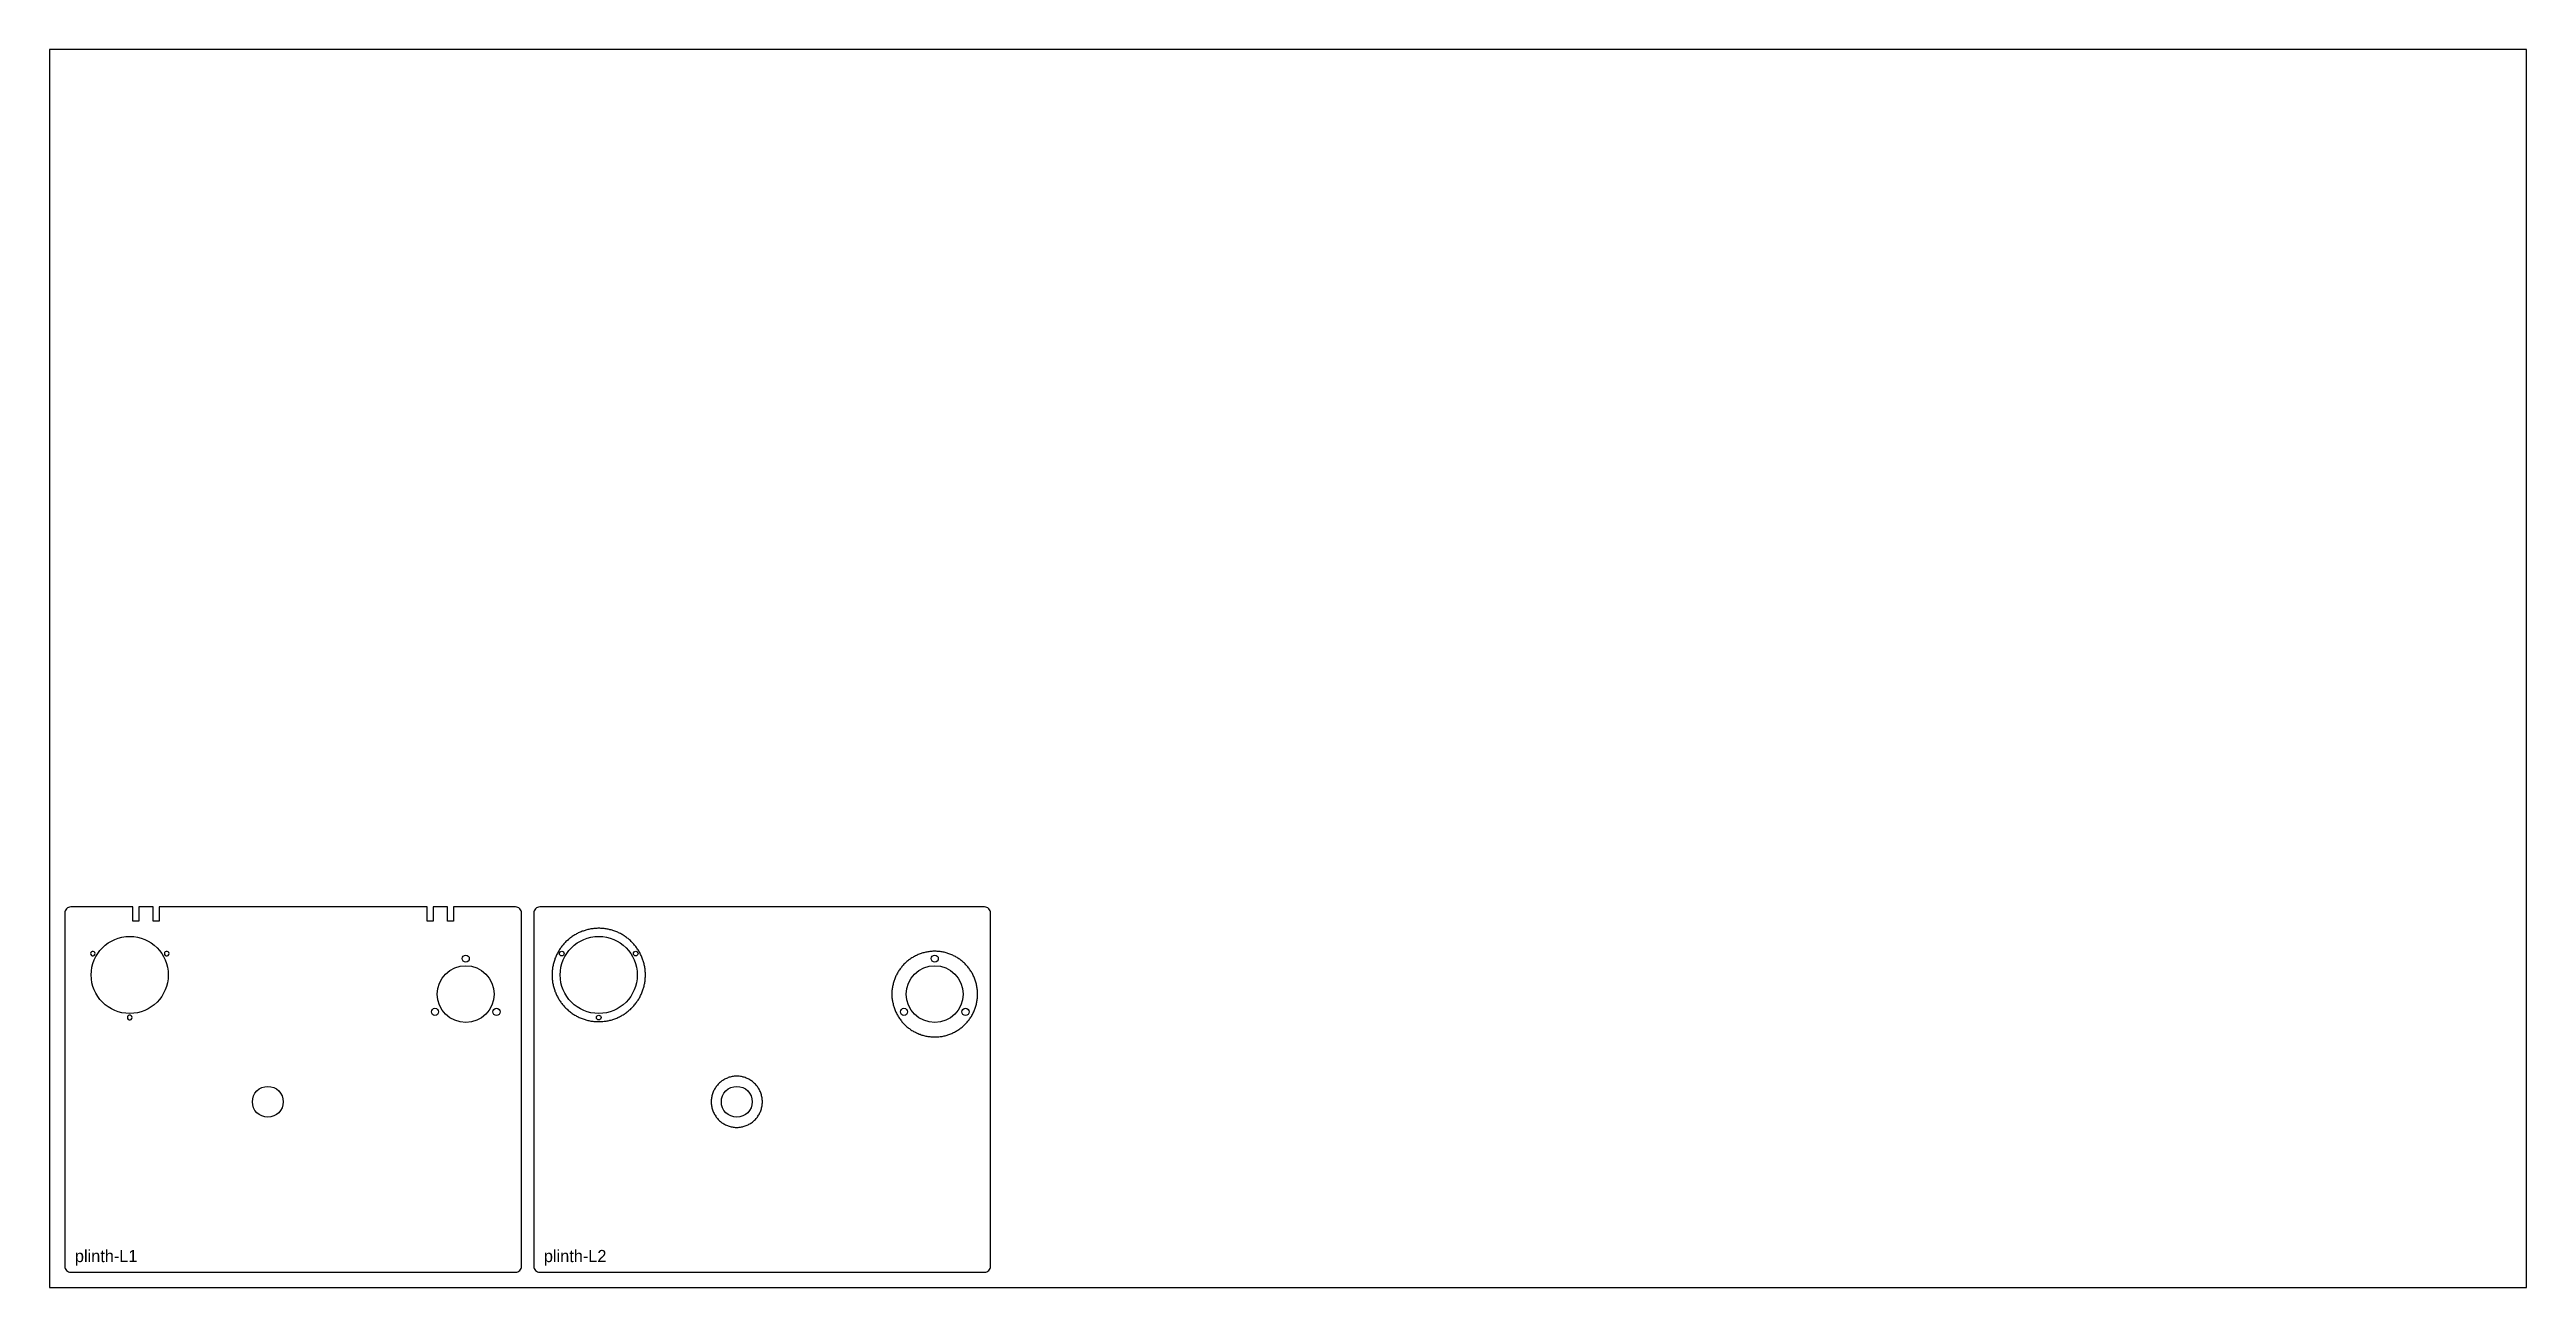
# Model space of a CAD drawing. Header units: millimetres. Extents: x 0 to 2440, y 0 to 1220.
import ezdxf

# ---------------------------------------------------------------- set-up
doc = ezdxf.new("R2010")
doc.units = ezdxf.units.MM
for name, color, linetype in [('CUT_INSIDE', 5, 'Continuous'), ('CUT_OUTSIDE', 1, 'Continuous'), ('POCKET_1.3MM', 3, 'Continuous'), ('POCKET_12MM', 3, 'Continuous'), ('POCKET_5MM', 3, 'Continuous'), ('POCKET_6MM', 3, 'Continuous')]:
    doc.layers.add(name, color=color, linetype=linetype)

msp = doc.modelspace()

# ---------------------------------------------------------------- linework, layer by layer
at = {"layer": 'CUT_INSIDE'}
for centre, radius in [((79, 308), 38), ((541, 308), 38), ((410, 324.1), 3.5), ((504.6, 329), 2.3), ((577.4, 329), 2.3), ((872, 324.1), 3.5), ((410, 289.1), 28), ((872, 289.1), 28), ((379.7, 271.6), 3.5), ((440.3, 271.6), 3.5), ((841.7, 271.6), 3.5), ((902.3, 271.6), 3.5), ((541, 266), 2.3), ((215, 183), 15.2), ((677, 183), 15.2)]:
    msp.add_circle(centre, radius, dxfattribs=at)
at = {"layer": 'CUT_OUTSIDE'}
for points in [[(464, 17.7), (464.5, 18.7), (464.9, 19.8), (465, 21), (465, 369), (464.9, 370.2), (464.5, 371.3), (464, 372.3), (463.2, 373.2), (462.3, 374), (461.3, 374.5), (460.2, 374.9), (459, 375), (398, 375), (398, 361), (392, 361), (392, 375), (378, 375), (378, 361), (372, 361), (372, 375), (108, 375), (108, 361), (102, 361), (102, 375), (88, 375), (88, 361), (82, 361), (82, 375), (21, 375), (19.8, 374.9), (18.7, 374.5), (17.7, 374), (16.8, 373.2), (16, 372.3), (15.5, 371.3), (15.1, 370.2), (15, 369), (15, 21), (15.1, 19.8), (15.5, 18.7), (16, 17.7), (16.8, 16.8), (17.7, 16), (18.7, 15.5), (19.8, 15.1), (21, 15), (459, 15), (460.2, 15.1), (461.3, 15.5), (462.3, 16), (463.2, 16.8), (464, 17.7)], [(927, 369), (926.9, 370.2), (926.5, 371.3), (926, 372.3), (925.2, 373.2), (924.3, 374), (923.3, 374.5), (922.2, 374.9), (921, 375), (483, 375), (481.8, 374.9), (480.7, 374.5), (479.7, 374), (478.8, 373.2), (478, 372.3), (477.5, 371.3), (477.1, 370.2), (477, 369), (477, 21), (477.1, 19.8), (477.5, 18.7), (478, 17.7), (478.8, 16.8), (479.7, 16), (480.7, 15.5), (481.8, 15.1), (483, 15), (921, 15), (922.2, 15.1), (923.3, 15.5), (924.3, 16), (925.2, 16.8), (926, 17.7), (926.5, 18.7), (926.9, 19.8), (927, 21), (927, 369)]]:
    msp.add_lwpolyline(points, close=True, dxfattribs=at)
at = {"layer": 'POCKET_1.3MM'}
for points in [[(44.9, 329), (44.7, 330), (44.1, 330.8), (43.1, 331.2), (42.1, 331.2), (41.2, 330.8), (40.6, 330), (40.3, 329), (40.6, 328), (41.2, 327.2), (42.1, 326.7), (43.1, 326.7), (44.1, 327.2), (44.7, 328), (44.9, 329)], [(117.7, 329), (117.4, 330), (116.8, 330.8), (115.9, 331.2), (114.9, 331.2), (113.9, 330.8), (113.3, 330), (113.1, 329), (113.3, 328), (113.9, 327.2), (114.9, 326.7), (115.9, 326.7), (116.8, 327.2), (117.4, 328), (117.7, 329)], [(81.3, 266), (81.1, 267), (80.4, 267.8), (79.5, 268.2), (78.5, 268.2), (77.6, 267.8), (76.9, 267), (76.7, 266), (76.9, 265), (77.6, 264.2), (78.5, 263.7), (79.5, 263.7), (80.4, 264.2), (81.1, 265), (81.3, 266)]]:
    msp.add_lwpolyline(points, close=True, dxfattribs=at)
at = {"layer": 'POCKET_12MM'}
msp.add_lwpolyline([(914.2, 289.1), (914.2, 290.1), (914.2, 291.1), (914.1, 292.1), (914, 293.1), (913.9, 294.1), (913.8, 295.1), (913.6, 296.1), (913.4, 297.1), (913.2, 298), (913, 299), (912.8, 300), (912.5, 301), (912.2, 301.9), (911.9, 302.9), (911.6, 303.8), (911.2, 304.7), (910.8, 305.7), (910.4, 306.6), (910, 307.5), (909.5, 308.4), (909.1, 309.3), (908.6, 310.1), (908.1, 311), (907.5, 311.8), (907, 312.7), (906.4, 313.5), (905.8, 314.3), (905.2, 315.1), (904.6, 315.9), (904, 316.7), (903.3, 317.4), (902.6, 318.1), (901.9, 318.9), (901.2, 319.6), (900.5, 320.2), (899.7, 320.9), (899, 321.6), (898.2, 322.2), (897.4, 322.8), (896.6, 323.4), (895.8, 324), (894.9, 324.5), (894.1, 325.1), (893.2, 325.6), (892.4, 326.1), (891.5, 326.5), (890.6, 327), (889.7, 327.4), (888.8, 327.8), (887.9, 328.2), (886.9, 328.6), (886, 328.9), (885, 329.2), (884.1, 329.5), (883.1, 329.8), (882.2, 330.1), (881.2, 330.3), (880.2, 330.5), (879.2, 330.7), (878.2, 330.8), (877.2, 331), (876.2, 331.1), (875.2, 331.2), (874.3, 331.2), (873.3, 331.3), (872.3, 331.3), (871.2, 331.3), (870.2, 331.3), (869.3, 331.2), (868.3, 331.1), (867.3, 331), (866.3, 330.9), (865.3, 330.8), (864.3, 330.6), (863.3, 330.4), (862.3, 330.2), (861.4, 329.9), (860.4, 329.7), (859.4, 329.4), (858.5, 329.1), (857.5, 328.8), (856.6, 328.4), (855.7, 328), (854.8, 327.6), (853.9, 327.2), (853, 326.8), (852.1, 326.3), (851.2, 325.8), (850.3, 325.3), (849.5, 324.8), (848.6, 324.2), (847.8, 323.7), (847, 323.1), (846.2, 322.5), (845.4, 321.9), (844.6, 321.2), (843.9, 320.6), (843.1, 319.9), (842.4, 319.2), (841.7, 318.5), (841, 317.8), (840.4, 317), (839.7, 316.3), (839.1, 315.5), (838.5, 314.7), (837.9, 313.9), (837.3, 313.1), (836.7, 312.3), (836.2, 311.4), (835.7, 310.6), (835.2, 309.7), (834.7, 308.8), (834.2, 307.9), (833.8, 307), (833.4, 306.1), (833, 305.2), (832.6, 304.3), (832.3, 303.3), (831.9, 302.4), (831.6, 301.4), (831.4, 300.5), (831.1, 299.5), (830.9, 298.5), (830.7, 297.6), (830.5, 296.6), (830.3, 295.6), (830.2, 294.6), (830, 293.6), (829.9, 292.6), (829.9, 291.6), (829.8, 290.6), (829.8, 289.6), (829.8, 288.6), (829.8, 287.6), (829.9, 286.6), (829.9, 285.6), (830, 284.6), (830.2, 283.6), (830.3, 282.6), (830.5, 281.6), (830.7, 280.7), (830.9, 279.7), (831.1, 278.7), (831.4, 277.7), (831.6, 276.8), (831.9, 275.8), (832.3, 274.9), (832.6, 273.9), (833, 273), (833.4, 272.1), (833.8, 271.2), (834.2, 270.3), (834.7, 269.4), (835.2, 268.5), (835.7, 267.6), (836.2, 266.8), (836.7, 266), (837.3, 265.1), (837.9, 264.3), (838.5, 263.5), (839.1, 262.7), (839.7, 261.9), (840.4, 261.2), (841, 260.4), (841.7, 259.7), (842.4, 259), (843.1, 258.3), (843.9, 257.6), (844.6, 257), (845.4, 256.3), (846.2, 255.7), (847, 255.1), (847.8, 254.5), (848.6, 254), (849.5, 253.4), (850.3, 252.9), (851.2, 252.4), (852.1, 251.9), (853, 251.5), (853.9, 251), (854.8, 250.6), (855.7, 250.2), (856.6, 249.8), (857.5, 249.5), (858.5, 249.1), (859.4, 248.8), (860.4, 248.5), (861.4, 248.3), (862.3, 248), (863.3, 247.8), (864.3, 247.6), (865.3, 247.4), (866.3, 247.3), (867.3, 247.2), (868.3, 247.1), (869.3, 247), (870.2, 246.9), (871.2, 246.9), (872.3, 246.9), (873.3, 246.9), (874.3, 247), (875.2, 247), (876.2, 247.1), (877.2, 247.2), (878.2, 247.4), (879.2, 247.5), (880.2, 247.7), (881.2, 247.9), (882.2, 248.1), (883.1, 248.4), (884.1, 248.7), (885, 249), (886, 249.3), (886.9, 249.6), (887.9, 250), (888.8, 250.4), (889.7, 250.8), (890.6, 251.2), (891.5, 251.7), (892.4, 252.2), (893.2, 252.6), (894.1, 253.2), (894.9, 253.7), (895.8, 254.2), (896.6, 254.8), (897.4, 255.4), (898.2, 256), (899, 256.7), (899.7, 257.3), (900.5, 258), (901.2, 258.7), (901.9, 259.4), (902.6, 260.1), (903.3, 260.8), (904, 261.6), (904.6, 262.3), (905.2, 263.1), (905.8, 263.9), (906.4, 264.7), (907, 265.5), (907.5, 266.4), (908.1, 267.2), (908.6, 268.1), (909.1, 269), (909.5, 269.8), (910, 270.7), (910.4, 271.6), (910.8, 272.6), (911.2, 273.5), (911.6, 274.4), (911.9, 275.4), (912.2, 276.3), (912.5, 277.3), (912.8, 278.2), (913, 279.2), (913.2, 280.2), (913.4, 281.2), (913.6, 282.1), (913.8, 283.1), (913.9, 284.1), (914, 285.1), (914.1, 286.1), (914.2, 287.1), (914.2, 288.1), (914.2, 289.1)], close=True, dxfattribs=at)
at = {"layer": 'POCKET_5MM'}
msp.add_lwpolyline([(702.2, 183), (702.2, 184), (702.1, 185), (702, 186), (701.9, 187), (701.7, 188), (701.5, 189), (701.2, 189.9), (700.9, 190.9), (700.6, 191.8), (700.2, 192.8), (699.8, 193.7), (699.4, 194.6), (698.9, 195.5), (698.4, 196.3), (697.8, 197.2), (697.3, 198), (696.7, 198.8), (696, 199.5), (695.3, 200.3), (694.6, 201), (693.9, 201.7), (693.2, 202.3), (692.4, 203), (691.6, 203.6), (690.7, 204.1), (689.9, 204.7), (689, 205.2), (688.1, 205.6), (687.2, 206), (686.3, 206.4), (685.4, 206.8), (684.4, 207.1), (683.4, 207.4), (682.5, 207.6), (681.5, 207.8), (680.5, 208), (679.5, 208.1), (678.5, 208.2), (677.5, 208.2), (676.5, 208.2), (675.5, 208.2), (674.5, 208.1), (673.5, 208), (672.5, 207.8), (671.5, 207.6), (670.6, 207.4), (669.6, 207.1), (668.6, 206.8), (667.7, 206.4), (666.8, 206), (665.9, 205.6), (665, 205.2), (664.1, 204.7), (663.3, 204.1), (662.4, 203.6), (661.6, 203), (660.8, 202.3), (660.1, 201.7), (659.4, 201), (658.7, 200.3), (658, 199.5), (657.3, 198.8), (656.7, 198), (656.2, 197.2), (655.6, 196.3), (655.1, 195.5), (654.6, 194.6), (654.2, 193.7), (653.8, 192.8), (653.4, 191.8), (653.1, 190.9), (652.8, 189.9), (652.5, 189), (652.3, 188), (652.1, 187), (652, 186), (651.9, 185), (651.8, 184), (651.8, 183), (651.8, 182), (651.9, 181), (652, 180), (652.1, 179), (652.3, 178), (652.5, 177), (652.8, 176.1), (653.1, 175.1), (653.4, 174.2), (653.8, 173.2), (654.2, 172.3), (654.6, 171.4), (655.1, 170.5), (655.6, 169.7), (656.2, 168.8), (656.7, 168), (657.3, 167.2), (658, 166.5), (658.7, 165.7), (659.4, 165), (660.1, 164.3), (660.8, 163.7), (661.6, 163), (662.4, 162.4), (663.3, 161.9), (664.1, 161.3), (665, 160.8), (665.9, 160.4), (666.8, 160), (667.7, 159.6), (668.6, 159.2), (669.6, 158.9), (670.6, 158.6), (671.5, 158.4), (672.5, 158.2), (673.5, 158), (674.5, 157.9), (675.5, 157.8), (676.5, 157.8), (677.5, 157.8), (678.5, 157.8), (679.5, 157.9), (680.5, 158), (681.5, 158.2), (682.5, 158.4), (683.4, 158.6), (684.4, 158.9), (685.4, 159.2), (686.3, 159.6), (687.2, 160), (688.1, 160.4), (689, 160.8), (689.9, 161.3), (690.7, 161.9), (691.6, 162.4), (692.4, 163), (693.2, 163.7), (693.9, 164.3), (694.6, 165), (695.3, 165.7), (696, 166.5), (696.7, 167.2), (697.3, 168), (697.8, 168.8), (698.4, 169.7), (698.9, 170.5), (699.4, 171.4), (699.8, 172.3), (700.2, 173.2), (700.6, 174.2), (700.9, 175.1), (701.2, 176.1), (701.5, 177), (701.7, 178), (701.9, 179), (702, 180), (702.1, 181), (702.2, 182), (702.2, 183)], close=True, dxfattribs=at)
at = {"layer": 'POCKET_6MM'}
msp.add_lwpolyline([(587, 308), (587, 309), (587, 310), (586.9, 311), (586.8, 312), (586.7, 313), (586.6, 314), (586.5, 314.9), (586.3, 315.9), (586.1, 316.9), (585.9, 317.9), (585.7, 318.9), (585.4, 319.8), (585.2, 320.8), (584.9, 321.8), (584.6, 322.7), (584.2, 323.7), (583.9, 324.6), (583.5, 325.5), (583.1, 326.4), (582.7, 327.3), (582.3, 328.3), (581.8, 329.1), (581.4, 330), (580.9, 330.9), (580.4, 331.8), (579.8, 332.6), (579.3, 333.5), (578.7, 334.3), (578.2, 335.1), (577.6, 335.9), (576.9, 336.7), (576.3, 337.5), (575.7, 338.2), (575, 339), (574.3, 339.7), (573.6, 340.4), (572.9, 341.1), (572.2, 341.8), (571.4, 342.5), (570.7, 343.1), (569.9, 343.8), (569.1, 344.4), (568.3, 345), (567.5, 345.6), (566.7, 346.1), (565.9, 346.7), (565, 347.2), (564.1, 347.7), (563.3, 348.2), (562.4, 348.7), (561.5, 349.1), (560.6, 349.6), (559.7, 350), (558.8, 350.4), (557.9, 350.8), (556.9, 351.1), (556, 351.5), (555, 351.8), (554.1, 352.1), (553.1, 352.4), (552.1, 352.6), (551.2, 352.8), (550.2, 353), (549.2, 353.2), (548.2, 353.4), (547.2, 353.5), (546.2, 353.7), (545.2, 353.8), (544.2, 353.9), (543.2, 353.9), (542.2, 354), (541.3, 354), (540.2, 354), (539.3, 353.9), (538.3, 353.9), (537.3, 353.8), (536.3, 353.7), (535.3, 353.6), (534.3, 353.5), (533.3, 353.3), (532.3, 353.1), (531.3, 352.9), (530.3, 352.7), (529.4, 352.5), (528.4, 352.2), (527.5, 351.9), (526.5, 351.6), (525.6, 351.3), (524.6, 351), (523.7, 350.6), (522.8, 350.2), (521.8, 349.8), (520.9, 349.4), (520, 348.9), (519.2, 348.5), (518.3, 348), (517.4, 347.5), (516.6, 347), (515.7, 346.4), (514.9, 345.9), (514.1, 345.3), (513.3, 344.7), (512.5, 344.1), (511.7, 343.4), (510.9, 342.8), (510.2, 342.1), (509.5, 341.5), (508.7, 340.8), (508, 340.1), (507.3, 339.3), (506.7, 338.6), (506, 337.8), (505.4, 337.1), (504.7, 336.3), (504.1, 335.5), (503.6, 334.7), (503, 333.9), (502.4, 333), (501.9, 332.2), (501.4, 331.3), (500.9, 330.5), (500.4, 329.6), (499.9, 328.7), (499.5, 327.8), (499.1, 326.9), (498.7, 326), (498.3, 325.1), (497.9, 324.1), (497.6, 323.2), (497.3, 322.2), (497, 321.3), (496.7, 320.3), (496.4, 319.4), (496.2, 318.4), (496, 317.4), (495.8, 316.4), (495.6, 315.4), (495.5, 314.5), (495.3, 313.5), (495.2, 312.5), (495.1, 311.5), (495.1, 310.5), (495, 309.5), (495, 308.5), (495, 307.5), (495, 306.5), (495.1, 305.5), (495.1, 304.5), (495.2, 303.5), (495.3, 302.5), (495.5, 301.5), (495.6, 300.5), (495.8, 299.5), (496, 298.5), (496.2, 297.6), (496.4, 296.6), (496.7, 295.6), (497, 294.7), (497.3, 293.7), (497.6, 292.8), (497.9, 291.8), (498.3, 290.9), (498.7, 290), (499.1, 289), (499.5, 288.1), (499.9, 287.2), (500.4, 286.4), (500.9, 285.5), (501.4, 284.6), (501.9, 283.8), (502.4, 282.9), (503, 282.1), (503.6, 281.3), (504.1, 280.5), (504.7, 279.7), (505.4, 278.9), (506, 278.1), (506.7, 277.4), (507.3, 276.6), (508, 275.9), (508.7, 275.2), (509.5, 274.5), (510.2, 273.8), (510.9, 273.1), (511.7, 272.5), (512.5, 271.9), (513.3, 271.3), (514.1, 270.7), (514.9, 270.1), (515.7, 269.5), (516.6, 269), (517.4, 268.5), (518.3, 268), (519.2, 267.5), (520, 267), (520.9, 266.6), (521.8, 266.1), (522.8, 265.7), (523.7, 265.4), (524.6, 265), (525.6, 264.6), (526.5, 264.3), (527.5, 264), (528.4, 263.7), (529.4, 263.5), (530.3, 263.2), (531.3, 263), (532.3, 262.8), (533.3, 262.6), (534.3, 262.5), (535.3, 262.3), (536.3, 262.2), (537.3, 262.1), (538.3, 262.1), (539.3, 262), (540.2, 262), (541.3, 262), (542.2, 262), (543.2, 262), (544.2, 262.1), (545.2, 262.2), (546.2, 262.3), (547.2, 262.4), (548.2, 262.5), (549.2, 262.7), (550.2, 262.9), (551.2, 263.1), (552.1, 263.3), (553.1, 263.6), (554.1, 263.9), (555, 264.2), (556, 264.5), (556.9, 264.8), (557.9, 265.2), (558.8, 265.5), (559.7, 265.9), (560.6, 266.4), (561.5, 266.8), (562.4, 267.3), (563.3, 267.7), (564.1, 268.2), (565, 268.7), (565.9, 269.3), (566.7, 269.8), (567.5, 270.4), (568.3, 271), (569.1, 271.6), (569.9, 272.2), (570.7, 272.8), (571.4, 273.5), (572.2, 274.1), (572.9, 274.8), (573.6, 275.5), (574.3, 276.3), (575, 277), (575.7, 277.7), (576.3, 278.5), (576.9, 279.3), (577.6, 280.1), (578.2, 280.9), (578.7, 281.7), (579.3, 282.5), (579.8, 283.3), (580.4, 284.2), (580.9, 285), (581.4, 285.9), (581.8, 286.8), (582.3, 287.7), (582.7, 288.6), (583.1, 289.5), (583.5, 290.4), (583.9, 291.4), (584.2, 292.3), (584.6, 293.2), (584.9, 294.2), (585.2, 295.1), (585.4, 296.1), (585.7, 297.1), (585.9, 298.1), (586.1, 299), (586.3, 300), (586.5, 301), (586.6, 302), (586.7, 303), (586.8, 304), (586.9, 305), (587, 306), (587, 307), (587, 308)], close=True, dxfattribs=at)
at = {"layer": 'SHEET_EDGE'}
msp.add_lwpolyline([(0, 0), (2440, 0), (2440, 1220), (0, 1220)], close=True, dxfattribs=at)

# ---------------------------------------------------------------- texts
at = {"layer": 'NOTES'}
for s, p in [('plinth-L1', (25, 25)), ('plinth-L2', (487, 25))]:
    msp.add_text(s, height=12, dxfattribs=at).set_placement(p)

doc.saveas('drawing.dxf')
